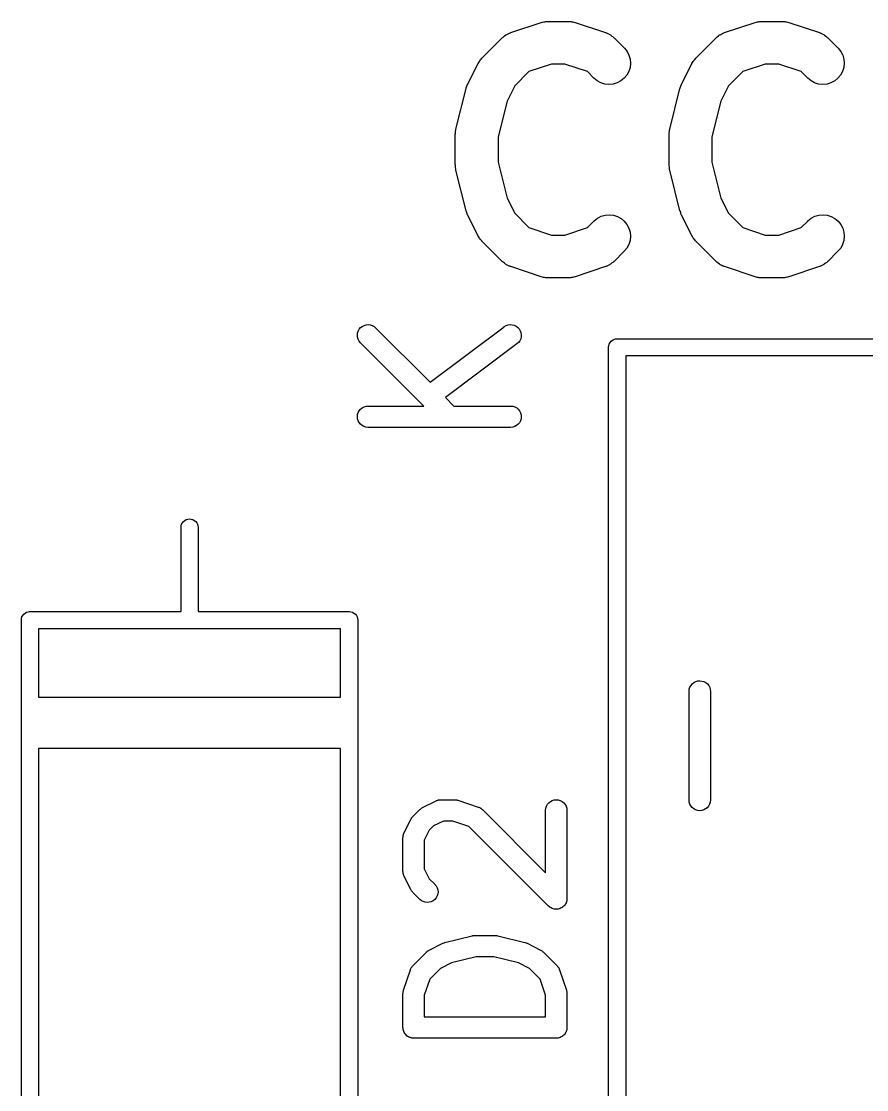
# Model space of a CAD drawing. Extents: x 88 to 197, y -105 to -93.
# Drawn here: x 100.51 to 106.44, y -100.45 to -92.96 of the extents above; entities that cross this region are included whole.
import ezdxf

# ---------------------------------------------------------------- set-up
doc = ezdxf.new("R2010")
doc.units = 0
doc.layers.add('BLACK', color=7, linetype='CONTINUOUS')

msp = doc.modelspace()

# ---------------------------------------------------------------- linework, layer by layer
at = {"layer": 'BLACK', "linetype": 'CONTINUOUS'}
for p, q in [((103.943, -93.0369), (104.157, -92.9655)), ((104.157, -92.9655), (104.159, -92.9648)), ((104.159, -92.9648), (104.167, -92.9631)), ((104.167, -92.9631), (104.175, -92.9606)), ((104.175, -92.9606), (104.182, -92.96)), ((104.182, -92.96), (104.188, -92.9587)), ((104.188, -92.9587), (104.196, -92.9586)), ((104.196, -92.9586), (104.204, -92.9578)), ((104.204, -92.9578), (104.347, -92.9578)), ((104.347, -92.9578), (104.349, -92.9578)), ((104.349, -92.9578), (104.358, -92.9587)), ((104.358, -92.9587), (104.366, -92.959)), ((104.366, -92.959), (104.372, -92.9604)), ((104.372, -92.9604), (104.378, -92.961)), ((104.378, -92.961), (104.387, -92.9636)), ((104.387, -92.9636), (104.395, -92.9655)), ((104.395, -92.9655), (104.609, -93.0369)), ((105.443, -93.0369), (105.657, -92.9655)), ((105.657, -92.9655), (105.659, -92.9648)), ((105.659, -92.9648), (105.667, -92.9631)), ((105.667, -92.9631), (105.675, -92.9606)), ((105.675, -92.9606), (105.682, -92.96)), ((105.682, -92.96), (105.688, -92.9587)), ((105.688, -92.9587), (105.696, -92.9586)), ((105.696, -92.9586), (105.704, -92.9578)), ((105.704, -92.9578), (105.847, -92.9578)), ((105.847, -92.9578), (105.849, -92.9578)), ((105.849, -92.9578), (105.858, -92.9587)), ((105.858, -92.9587), (105.866, -92.959)), ((105.866, -92.959), (105.872, -92.9604)), ((105.872, -92.9604), (105.878, -92.961)), ((105.878, -92.961), (105.887, -92.9636)), ((105.887, -92.9636), (105.895, -92.9655)), ((105.895, -92.9655), (106.109, -93.0369)), ((103.741, -93.216), (103.884, -93.0731)), ((103.884, -93.0731), (103.886, -93.0717)), ((103.886, -93.0717), (103.889, -93.0689)), ((103.889, -93.0689), (103.892, -93.0657)), ((103.892, -93.0657), (103.9, -93.0598)), ((103.9, -93.0598), (103.908, -93.0534)), ((103.908, -93.0534), (103.912, -93.0514)), ((103.912, -93.0514), (103.916, -93.0488)), ((103.916, -93.0488), (103.925, -93.0446)), ((103.925, -93.0446), (103.934, -93.0399)), ((103.934, -93.0399), (103.939, -93.0387)), ((103.939, -93.0387), (103.943, -93.0369)), ((104.609, -93.0369), (104.611, -93.0376)), ((104.611, -93.0376), (104.615, -93.0394)), ((104.615, -93.0394), (104.619, -93.0407)), ((104.619, -93.0407), (104.628, -93.0456)), ((104.628, -93.0456), (104.638, -93.0499)), ((104.638, -93.0499), (104.641, -93.0525)), ((104.641, -93.0525), (104.645, -93.0546)), ((104.645, -93.0546), (104.653, -93.0611)), ((104.653, -93.0611), (104.661, -93.0671)), ((104.661, -93.0671), (104.664, -93.0703)), ((104.664, -93.0703), (104.668, -93.0731)), ((104.668, -93.0731), (104.739, -93.1446)), ((105.241, -93.216), (105.384, -93.0731)), ((105.384, -93.0731), (105.386, -93.0717)), ((105.386, -93.0717), (105.389, -93.0689)), ((105.389, -93.0689), (105.392, -93.0657)), ((105.392, -93.0657), (105.4, -93.0598)), ((105.4, -93.0598), (105.408, -93.0534)), ((105.408, -93.0534), (105.412, -93.0514)), ((105.412, -93.0514), (105.416, -93.0488)), ((105.416, -93.0488), (105.425, -93.0446)), ((105.425, -93.0446), (105.434, -93.0399)), ((105.434, -93.0399), (105.439, -93.0387)), ((105.439, -93.0387), (105.443, -93.0369)), ((106.109, -93.0369), (106.111, -93.0376)), ((106.111, -93.0376), (106.115, -93.0394)), ((106.115, -93.0394), (106.119, -93.0407)), ((106.119, -93.0407), (106.128, -93.0456)), ((106.128, -93.0456), (106.138, -93.0499)), ((106.138, -93.0499), (106.141, -93.0525)), ((106.141, -93.0525), (106.145, -93.0546)), ((106.145, -93.0546), (106.153, -93.0611)), ((106.153, -93.0611), (106.161, -93.0671)), ((106.161, -93.0671), (106.164, -93.0703)), ((106.164, -93.0703), (106.168, -93.0731)), ((106.168, -93.0731), (106.239, -93.1446)), ((104.739, -93.1446), (104.741, -93.1461)), ((104.741, -93.1461), (104.759, -93.1689)), ((104.759, -93.1689), (104.772, -93.1949)), ((106.239, -93.1446), (106.241, -93.1461)), ((106.241, -93.1461), (106.259, -93.1689)), ((106.259, -93.1689), (106.272, -93.1949)), ((103.714, -93.2531), (103.719, -93.246)), ((103.719, -93.246), (103.723, -93.2386)), ((103.723, -93.2386), (103.727, -93.2338)), ((103.727, -93.2338), (103.73, -93.2285)), ((103.73, -93.2285), (103.736, -93.2225)), ((103.736, -93.2225), (103.741, -93.216)), ((104.772, -93.1949), (104.78, -93.223)), ((104.78, -93.223), (104.783, -93.2522)), ((104.783, -93.2522), (104.78, -93.2813)), ((105.214, -93.2531), (105.219, -93.246)), ((105.219, -93.246), (105.223, -93.2386)), ((105.223, -93.2386), (105.227, -93.2338)), ((105.227, -93.2338), (105.23, -93.2285)), ((105.23, -93.2285), (105.236, -93.2225)), ((105.236, -93.2225), (105.241, -93.216)), ((106.272, -93.1949), (106.28, -93.223)), ((106.28, -93.223), (106.283, -93.2522)), ((106.283, -93.2522), (106.28, -93.2813)), ((103.642, -93.3978), (103.713, -93.255)), ((103.713, -93.255), (103.714, -93.2531)), ((104.071, -93.3103), (103.971, -93.4109)), ((104.229, -93.2578), (104.071, -93.3103)), ((104.323, -93.2578), (104.229, -93.2578)), ((104.481, -93.3103), (104.323, -93.2578)), ((104.527, -93.3567), (104.481, -93.3103)), ((104.771, -93.3092), (104.757, -93.3349)), ((104.78, -93.2813), (104.771, -93.3092)), ((105.142, -93.3978), (105.213, -93.255)), ((105.213, -93.255), (105.214, -93.2531)), ((105.571, -93.3103), (105.471, -93.4109)), ((105.729, -93.2578), (105.571, -93.3103)), ((105.823, -93.2578), (105.729, -93.2578)), ((105.981, -93.3103), (105.823, -93.2578)), ((106.027, -93.3567), (105.981, -93.3103)), ((106.271, -93.3092), (106.257, -93.3349)), ((106.28, -93.2813), (106.271, -93.3092)), ((103.636, -93.4121), (103.641, -93.3991)), ((103.641, -93.3985), (103.642, -93.3978)), ((103.641, -93.3991), (103.641, -93.3985)), ((104.55, -93.3753), (104.527, -93.3567)), ((104.575, -93.3891), (104.55, -93.3753)), ((104.603, -93.3977), (104.575, -93.3891)), ((104.632, -93.4006), (104.603, -93.3977)), ((104.662, -93.3979), (104.632, -93.4006)), ((104.69, -93.3895), (104.662, -93.3979)), ((104.716, -93.3759), (104.69, -93.3895)), ((104.738, -93.3574), (104.716, -93.3759)), ((104.757, -93.3349), (104.738, -93.3574)), ((105.136, -93.4121), (105.141, -93.3991)), ((105.141, -93.3985), (105.142, -93.3978)), ((105.141, -93.3991), (105.141, -93.3985)), ((106.05, -93.3753), (106.027, -93.3567)), ((106.075, -93.3891), (106.05, -93.3753)), ((106.103, -93.3977), (106.075, -93.3891)), ((106.132, -93.4006), (106.103, -93.3977)), ((106.162, -93.3979), (106.132, -93.4006)), ((106.19, -93.3895), (106.162, -93.3979)), ((106.216, -93.3759), (106.19, -93.3895)), ((106.238, -93.3574), (106.216, -93.3759)), ((106.257, -93.3349), (106.238, -93.3574)), ((103.559, -93.7142), (103.63, -93.4285)), ((103.63, -93.4285), (103.631, -93.4265)), ((103.631, -93.4252), (103.636, -93.4121)), ((103.631, -93.4259), (103.631, -93.4252)), ((103.631, -93.4265), (103.631, -93.4259)), ((103.971, -93.4109), (103.917, -93.5173)), ((105.059, -93.7142), (105.13, -93.4285)), ((105.13, -93.4285), (105.131, -93.4265)), ((105.131, -93.4252), (105.136, -93.4121)), ((105.131, -93.4259), (105.131, -93.4252)), ((105.131, -93.4265), (105.131, -93.4259)), ((105.471, -93.4109), (105.417, -93.5173)), ((103.917, -93.5173), (103.854, -93.7691)), ((105.417, -93.5173), (105.354, -93.7691)), ((103.554, -93.7485), (103.555, -93.7459)), ((103.554, -93.7506), (103.554, -93.7485)), ((103.554, -93.9649), (103.554, -93.7506)), ((103.555, -93.7432), (103.556, -93.7313)), ((103.555, -93.7459), (103.555, -93.7432)), ((103.556, -93.7313), (103.558, -93.7194)), ((103.558, -93.7194), (103.559, -93.7169)), ((103.559, -93.7169), (103.559, -93.7142)), ((103.854, -93.7691), (103.854, -93.9464)), ((105.054, -93.7485), (105.055, -93.7459)), ((105.054, -93.7506), (105.054, -93.7485)), ((105.054, -93.9649), (105.054, -93.7506)), ((105.055, -93.7432), (105.056, -93.7313)), ((105.055, -93.7459), (105.055, -93.7432)), ((105.056, -93.7313), (105.058, -93.7194)), ((105.058, -93.7194), (105.059, -93.7169)), ((105.059, -93.7169), (105.059, -93.7142)), ((105.354, -93.7691), (105.354, -93.9464)), ((103.555, -93.9676), (103.554, -93.9649)), ((103.555, -93.9702), (103.555, -93.9676)), ((103.556, -93.9821), (103.555, -93.9702)), ((103.557, -93.994), (103.556, -93.9821)), ((103.558, -93.9966), (103.557, -93.994)), ((103.558, -93.9993), (103.558, -93.9966)), ((103.559, -94.0013), (103.558, -93.9993)), ((103.63, -94.287), (103.559, -94.0013)), ((103.854, -93.9464), (103.917, -94.1983)), ((105.055, -93.9676), (105.054, -93.9649)), ((105.055, -93.9702), (105.055, -93.9676)), ((105.056, -93.9821), (105.055, -93.9702)), ((105.057, -93.994), (105.056, -93.9821)), ((105.058, -93.9966), (105.057, -93.994)), ((105.058, -93.9993), (105.058, -93.9966)), ((105.059, -94.0013), (105.058, -93.9993)), ((105.13, -94.287), (105.059, -94.0013)), ((105.354, -93.9464), (105.417, -94.1983)), ((103.917, -94.1983), (103.971, -94.3046)), ((105.417, -94.1983), (105.471, -94.3046)), ((103.631, -94.2877), (103.63, -94.287)), ((103.631, -94.2883), (103.631, -94.2877)), ((103.636, -94.3015), (103.631, -94.2883)), ((103.64, -94.3146), (103.636, -94.3015)), ((105.131, -94.2877), (105.13, -94.287)), ((105.131, -94.2883), (105.131, -94.2877)), ((105.136, -94.3015), (105.131, -94.2883)), ((105.14, -94.3146), (105.136, -94.3015)), ((103.641, -94.3152), (103.64, -94.3146)), ((103.641, -94.3158), (103.641, -94.3152)), ((103.642, -94.3177), (103.641, -94.3158)), ((103.713, -94.4606), (103.642, -94.3177)), ((103.971, -94.3046), (104.071, -94.4052)), ((104.481, -94.4052), (104.527, -94.3588)), ((104.527, -94.3588), (104.528, -94.3574)), ((104.528, -94.3574), (104.551, -94.3391)), ((104.551, -94.3391), (104.577, -94.3256)), ((104.577, -94.3256), (104.605, -94.3175)), ((104.605, -94.3175), (104.635, -94.3149)), ((104.635, -94.3149), (104.664, -94.3181)), ((104.664, -94.3181), (104.692, -94.3268)), ((104.692, -94.3268), (104.717, -94.3409)), ((104.717, -94.3409), (104.74, -94.3596)), ((104.74, -94.3596), (104.758, -94.3823)), ((105.141, -94.3152), (105.14, -94.3146)), ((105.141, -94.3158), (105.141, -94.3152)), ((105.142, -94.3177), (105.141, -94.3158)), ((105.213, -94.4606), (105.142, -94.3177)), ((105.471, -94.3046), (105.571, -94.4052)), ((105.981, -94.4052), (106.027, -94.3588)), ((106.027, -94.3588), (106.028, -94.3574)), ((106.028, -94.3574), (106.051, -94.3391)), ((106.051, -94.3391), (106.077, -94.3256)), ((106.077, -94.3256), (106.105, -94.3175)), ((106.105, -94.3175), (106.135, -94.3149)), ((106.135, -94.3149), (106.164, -94.3181)), ((106.164, -94.3181), (106.192, -94.3268)), ((106.192, -94.3268), (106.217, -94.3409)), ((106.217, -94.3409), (106.24, -94.3596)), ((106.24, -94.3596), (106.258, -94.3823)), ((104.071, -94.4052), (104.229, -94.4578)), ((104.323, -94.4578), (104.481, -94.4052)), ((104.758, -94.3823), (104.772, -94.4082)), ((104.772, -94.4082), (104.78, -94.4363)), ((104.78, -94.4363), (104.783, -94.4654)), ((105.571, -94.4052), (105.729, -94.4578)), ((105.823, -94.4578), (105.981, -94.4052)), ((106.258, -94.3823), (106.272, -94.4082)), ((106.272, -94.4082), (106.28, -94.4363)), ((106.28, -94.4363), (106.283, -94.4654)), ((103.718, -94.4677), (103.713, -94.4606)), ((103.721, -94.4752), (103.718, -94.4677)), ((103.725, -94.4801), (103.721, -94.4752)), ((103.729, -94.4853), (103.725, -94.4801)), ((103.734, -94.4915), (103.729, -94.4853)), ((103.74, -94.4981), (103.734, -94.4915)), ((103.741, -94.4996), (103.74, -94.4981)), ((103.884, -94.6424), (103.741, -94.4996)), ((104.229, -94.4578), (104.323, -94.4578)), ((104.771, -94.5226), (104.758, -94.5484)), ((104.78, -94.4946), (104.771, -94.5226)), ((104.783, -94.4654), (104.78, -94.4946)), ((105.218, -94.4677), (105.213, -94.4606)), ((105.221, -94.4752), (105.218, -94.4677)), ((105.225, -94.4801), (105.221, -94.4752)), ((105.229, -94.4853), (105.225, -94.4801)), ((105.234, -94.4915), (105.229, -94.4853)), ((105.24, -94.4981), (105.234, -94.4915)), ((105.241, -94.4996), (105.24, -94.4981)), ((105.384, -94.6424), (105.241, -94.4996)), ((105.729, -94.4578), (105.823, -94.4578)), ((106.271, -94.5226), (106.258, -94.5484)), ((106.28, -94.4946), (106.271, -94.5226)), ((106.283, -94.4654), (106.28, -94.4946)), ((104.739, -94.571), (104.668, -94.6424)), ((104.758, -94.5484), (104.739, -94.571)), ((106.239, -94.571), (106.168, -94.6424)), ((106.258, -94.5484), (106.239, -94.571)), ((103.887, -94.6452), (103.884, -94.6424)), ((103.89, -94.6485), (103.887, -94.6452)), ((103.899, -94.6545), (103.89, -94.6485)), ((103.907, -94.661), (103.899, -94.6545)), ((103.911, -94.6631), (103.907, -94.661)), ((103.914, -94.6657), (103.911, -94.6631)), ((103.923, -94.67), (103.914, -94.6657)), ((103.932, -94.6748), (103.923, -94.67)), ((103.937, -94.6761), (103.932, -94.6748)), ((103.941, -94.678), (103.937, -94.6761)), ((104.613, -94.6768), (104.609, -94.6786)), ((104.617, -94.6756), (104.613, -94.6768)), ((104.626, -94.6709), (104.617, -94.6756)), ((104.636, -94.6667), (104.626, -94.6709)), ((104.639, -94.6642), (104.636, -94.6667)), ((104.643, -94.6621), (104.639, -94.6642)), ((104.651, -94.6557), (104.643, -94.6621)), ((104.66, -94.6498), (104.651, -94.6557)), ((104.663, -94.6466), (104.66, -94.6498)), ((104.666, -94.6439), (104.663, -94.6466)), ((104.668, -94.6424), (104.666, -94.6439)), ((105.387, -94.6452), (105.384, -94.6424)), ((105.39, -94.6485), (105.387, -94.6452)), ((105.399, -94.6545), (105.39, -94.6485)), ((105.407, -94.661), (105.399, -94.6545)), ((105.411, -94.6631), (105.407, -94.661)), ((105.414, -94.6657), (105.411, -94.6631)), ((105.423, -94.67), (105.414, -94.6657)), ((105.432, -94.6748), (105.423, -94.67)), ((105.437, -94.6761), (105.432, -94.6748)), ((105.441, -94.678), (105.437, -94.6761)), ((106.113, -94.6768), (106.109, -94.6786)), ((106.117, -94.6756), (106.113, -94.6768)), ((106.126, -94.6709), (106.117, -94.6756)), ((106.136, -94.6667), (106.126, -94.6709)), ((106.139, -94.6642), (106.136, -94.6667)), ((106.143, -94.6621), (106.139, -94.6642)), ((106.151, -94.6557), (106.143, -94.6621)), ((106.16, -94.6498), (106.151, -94.6557)), ((106.163, -94.6466), (106.16, -94.6498)), ((106.166, -94.6439), (106.163, -94.6466)), ((106.168, -94.6424), (106.166, -94.6439)), ((103.943, -94.6786), (103.941, -94.678)), ((104.157, -94.7501), (103.943, -94.6786)), ((104.165, -94.7519), (104.157, -94.7501)), ((104.173, -94.7545), (104.165, -94.7519)), ((104.393, -94.7507), (104.384, -94.7525)), ((104.395, -94.7501), (104.393, -94.7507)), ((104.609, -94.6786), (104.395, -94.7501)), ((105.443, -94.6786), (105.441, -94.678)), ((105.657, -94.7501), (105.443, -94.6786)), ((105.665, -94.7519), (105.657, -94.7501)), ((105.673, -94.7545), (105.665, -94.7519)), ((105.893, -94.7507), (105.884, -94.7525)), ((105.895, -94.7501), (105.893, -94.7507)), ((106.109, -94.6786), (105.895, -94.7501)), ((104.179, -94.7552), (104.173, -94.7545)), ((104.186, -94.7566), (104.179, -94.7552)), ((104.194, -94.7568), (104.186, -94.7566)), ((104.202, -94.7578), (104.194, -94.7568)), ((104.204, -94.7578), (104.202, -94.7578)), ((104.347, -94.7578), (104.204, -94.7578)), ((104.356, -94.7569), (104.347, -94.7578)), ((104.364, -94.7568), (104.356, -94.7569)), ((104.37, -94.7555), (104.364, -94.7568)), ((104.376, -94.7549), (104.37, -94.7555)), ((104.384, -94.7525), (104.376, -94.7549)), ((105.679, -94.7552), (105.673, -94.7545)), ((105.686, -94.7566), (105.679, -94.7552)), ((105.694, -94.7568), (105.686, -94.7566)), ((105.702, -94.7578), (105.694, -94.7568)), ((105.704, -94.7578), (105.702, -94.7578)), ((105.847, -94.7578), (105.704, -94.7578)), ((105.856, -94.7569), (105.847, -94.7578)), ((105.864, -94.7568), (105.856, -94.7569)), ((105.87, -94.7555), (105.864, -94.7568)), ((105.876, -94.7549), (105.87, -94.7555)), ((105.884, -94.7525), (105.876, -94.7549)), ((102.873, -95.1312), (102.88, -95.1183)), ((102.88, -95.1183), (102.89, -95.1071)), ((102.89, -95.1071), (102.901, -95.0979)), ((102.901, -95.0979), (102.914, -95.091)), ((102.914, -95.091), (102.928, -95.0869)), ((102.928, -95.0869), (102.943, -95.0855)), ((102.943, -95.0855), (102.957, -95.087)), ((102.957, -95.087), (102.971, -95.0912)), ((102.971, -95.0912), (102.984, -95.0982)), ((102.984, -95.0982), (102.995, -95.1074)), ((102.995, -95.1074), (103.378, -95.49)), ((103.378, -95.49), (103.897, -95.1005)), ((103.897, -95.1005), (103.898, -95.0999)), ((103.898, -95.0999), (103.911, -95.0924)), ((103.911, -95.0924), (103.925, -95.0876)), ((103.925, -95.0876), (103.939, -95.0855)), ((103.939, -95.0855), (103.954, -95.0863)), ((103.954, -95.0863), (103.968, -95.09)), ((103.968, -95.09), (103.981, -95.0963)), ((103.981, -95.0963), (103.993, -95.105)), ((103.993, -95.105), (104.003, -95.1159)), ((104.003, -95.1159), (104.01, -95.1285)), ((102.867, -95.1597), (102.869, -95.1451)), ((102.869, -95.1743), (102.867, -95.1597)), ((102.869, -95.1451), (102.873, -95.1312)), ((102.873, -95.1883), (102.869, -95.1743)), ((102.879, -95.2013), (102.873, -95.1883)), ((102.889, -95.2128), (102.879, -95.2013)), ((104.007, -95.1988), (103.998, -95.2106)), ((104.013, -95.1855), (104.007, -95.1988)), ((104.01, -95.1285), (104.015, -95.1422)), ((104.017, -95.1713), (104.013, -95.1855)), ((104.015, -95.1422), (104.017, -95.1567)), ((104.017, -95.1567), (104.017, -95.1713)), ((104.647, -95.2024), (104.657, -95.1949)), ((104.657, -95.1949), (104.667, -95.1893)), ((104.667, -95.1893), (104.678, -95.1859)), ((104.678, -95.1859), (104.687, -95.185)), ((104.687, -95.185), (112.307, -95.187)), ((102.889, -95.2135), (102.889, -95.2128)), ((103.333, -95.6569), (102.889, -95.2135)), ((103.987, -95.2205), (103.485, -95.5972)), ((103.998, -95.2106), (103.987, -95.2205)), ((104.63, -95.245), (104.631, -95.2332)), ((104.63, -95.249), (104.63, -95.245)), ((104.63, -95.2501), (104.63, -95.249)), ((104.63, -103.612), (104.63, -95.2501)), ((104.631, -95.2332), (104.634, -95.2219)), ((104.634, -95.2219), (104.64, -95.2115)), ((104.64, -95.2115), (104.647, -95.2024)), ((104.75, -95.305), (104.75, -103.555)), ((112.25, -95.307), (104.75, -95.305)), ((103.485, -95.5972), (103.545, -95.6569)), ((102.867, -95.7314), (102.869, -95.7168)), ((102.869, -95.7168), (102.873, -95.7028)), ((102.873, -95.7028), (102.88, -95.69)), ((102.88, -95.69), (102.89, -95.6787)), ((102.89, -95.6787), (102.901, -95.6694)), ((102.901, -95.6694), (102.914, -95.6626)), ((102.914, -95.6626), (102.928, -95.6583)), ((102.928, -95.6583), (102.942, -95.6569)), ((102.942, -95.6569), (103.333, -95.6569)), ((103.545, -95.6569), (103.942, -95.6569)), ((103.942, -95.6569), (103.943, -95.6569)), ((103.943, -95.6569), (103.958, -95.6585)), ((103.958, -95.6585), (103.972, -95.663)), ((103.972, -95.663), (103.985, -95.67)), ((103.985, -95.67), (103.996, -95.6794)), ((103.996, -95.6794), (104.005, -95.6908)), ((104.005, -95.6908), (104.012, -95.7038)), ((104.012, -95.7038), (104.016, -95.7178)), ((104.016, -95.7178), (104.017, -95.7324)), ((102.869, -95.746), (102.867, -95.7314)), ((102.873, -95.76), (102.869, -95.746)), ((102.88, -95.773), (102.873, -95.76)), ((102.889, -95.7844), (102.88, -95.773)), ((102.9, -95.7938), (102.889, -95.7844)), ((102.913, -95.8008), (102.9, -95.7938)), ((102.927, -95.8053), (102.913, -95.8008)), ((103.971, -95.8012), (103.957, -95.8055)), ((103.984, -95.7944), (103.971, -95.8012)), ((103.995, -95.7851), (103.984, -95.7944)), ((104.005, -95.7738), (103.995, -95.7851)), ((104.012, -95.761), (104.005, -95.7738)), ((104.016, -95.747), (104.012, -95.761)), ((104.017, -95.7324), (104.016, -95.747)), ((102.941, -95.8069), (102.927, -95.8053)), ((102.942, -95.8069), (102.941, -95.8069)), ((103.942, -95.8069), (102.942, -95.8069)), ((103.957, -95.8055), (103.942, -95.8069)), ((101.64, -96.4765), (101.647, -96.4674)), ((101.647, -96.4674), (101.657, -96.4599)), ((101.657, -96.4599), (101.667, -96.4543)), ((101.667, -96.4543), (101.678, -96.4509)), ((101.678, -96.4509), (101.69, -96.4497)), ((101.69, -96.4497), (101.702, -96.4509)), ((101.702, -96.4509), (101.713, -96.4543)), ((101.713, -96.4543), (101.723, -96.4599)), ((101.723, -96.4599), (101.733, -96.4674)), ((101.733, -96.4674), (101.74, -96.4765)), ((101.63, -96.5071), (101.631, -96.4982)), ((101.63, -97.1), (101.63, -96.5071)), ((101.631, -96.4982), (101.634, -96.4869)), ((101.634, -96.4869), (101.64, -96.4765)), ((101.74, -96.4765), (101.746, -96.4869)), ((101.746, -96.4869), (101.749, -96.4982)), ((101.749, -96.4982), (101.75, -96.5071)), ((101.75, -96.5071), (101.75, -97.1)), ((100.51, -97.16), (100.511, -97.1482)), ((100.511, -97.1482), (100.514, -97.1369)), ((100.514, -97.1369), (100.52, -97.1265)), ((100.52, -97.1265), (100.527, -97.1174)), ((100.527, -97.1174), (100.537, -97.1099)), ((100.537, -97.1099), (100.547, -97.1043)), ((100.547, -97.1043), (100.558, -97.1009)), ((100.558, -97.1009), (100.567, -97.1)), ((100.567, -97.1), (100.57, -97.0997)), ((100.57, -97.0997), (100.573, -97.1)), ((100.573, -97.1), (101.63, -97.1)), ((101.75, -97.1), (102.807, -97.1)), ((102.807, -97.1), (102.81, -97.0997)), ((102.81, -97.0997), (102.813, -97.1)), ((102.813, -97.1), (102.822, -97.1009)), ((102.822, -97.1009), (102.833, -97.1043)), ((102.833, -97.1043), (102.843, -97.1099)), ((102.843, -97.1099), (102.853, -97.1174)), ((102.853, -97.1174), (102.86, -97.1265)), ((102.86, -97.1265), (102.866, -97.1369)), ((102.866, -97.1369), (102.869, -97.1482)), ((102.869, -97.1482), (102.87, -97.16)), ((100.51, -97.1629), (100.51, -97.16)), ((100.51, -97.7571), (100.51, -97.1629)), ((101.687, -97.22), (100.63, -97.22)), ((100.63, -97.22), (100.63, -97.7)), ((101.69, -97.2203), (101.687, -97.22)), ((101.693, -97.22), (101.69, -97.2203)), ((102.75, -97.22), (101.693, -97.22)), ((102.75, -97.7), (102.75, -97.22)), ((102.87, -97.16), (102.87, -97.1629)), ((102.87, -97.1629), (102.87, -97.7571)), ((105.217, -97.6065), (105.228, -97.5973)), ((105.228, -97.5973), (105.241, -97.5905)), ((105.241, -97.5905), (105.255, -97.5864)), ((105.255, -97.5864), (105.27, -97.585)), ((105.27, -97.585), (105.285, -97.5866)), ((105.285, -97.5866), (105.298, -97.5909)), ((105.298, -97.5909), (105.311, -97.5979)), ((105.311, -97.5979), (105.323, -97.6072)), ((105.194, -97.659), (105.196, -97.6445)), ((105.194, -97.66), (105.194, -97.659)), ((105.194, -98.422), (105.194, -97.66)), ((105.196, -97.6445), (105.2, -97.6305)), ((105.2, -97.6305), (105.208, -97.6177)), ((105.208, -97.6177), (105.217, -97.6065)), ((105.323, -97.6072), (105.332, -97.6185)), ((105.332, -97.6185), (105.339, -97.6315)), ((105.339, -97.6315), (105.343, -97.6455)), ((105.343, -97.6455), (105.344, -97.66)), ((105.344, -97.66), (105.344, -98.422)), ((100.63, -97.7), (102.75, -97.7)), ((100.51, -97.76), (100.51, -97.7571)), ((100.51, -97.7629), (100.51, -97.76)), ((100.51, -97.8771), (100.51, -97.7629)), ((102.87, -97.7571), (102.87, -97.76)), ((102.87, -97.76), (102.87, -97.7629)), ((102.87, -97.7629), (102.87, -97.8771)), ((100.51, -97.88), (100.51, -97.8771)), ((100.51, -97.8829), (100.51, -97.88)), ((100.51, -97.9971), (100.51, -97.8829)), ((102.87, -97.8771), (102.87, -97.88)), ((102.87, -97.88), (102.87, -97.8829)), ((102.87, -97.8829), (102.87, -97.9971)), ((100.51, -98), (100.51, -97.9971)), ((100.51, -98.0029), (100.51, -98)), ((100.51, -101.397), (100.51, -98.0029)), ((102.87, -97.9971), (102.87, -98)), ((102.87, -98), (102.87, -98.0029)), ((102.87, -98.0029), (102.87, -101.397)), ((100.63, -98.06), (100.63, -101.34)), ((102.75, -98.06), (100.63, -98.06)), ((102.75, -101.34), (102.75, -98.06)), ((103.422, -98.426), (103.424, -98.4249)), ((103.424, -98.4249), (103.429, -98.4235)), ((103.429, -98.4235), (103.434, -98.4217)), ((103.434, -98.4217), (103.436, -98.4214)), ((103.436, -98.4214), (103.438, -98.4207)), ((103.438, -98.4207), (103.443, -98.4202)), ((103.443, -98.4202), (103.448, -98.4194)), ((103.448, -98.4194), (103.451, -98.4195)), ((103.451, -98.4195), (103.453, -98.4193)), ((103.453, -98.4193), (103.548, -98.4193)), ((103.548, -98.4193), (103.549, -98.4193)), ((103.549, -98.4193), (103.553, -98.4198)), ((103.553, -98.4198), (103.558, -98.4199)), ((103.558, -98.4199), (103.561, -98.4206)), ((103.561, -98.4206), (103.564, -98.4209)), ((103.564, -98.4209), (103.568, -98.4222)), ((103.568, -98.4222), (103.572, -98.4231)), ((103.572, -98.4231), (103.715, -98.4708)), ((104.221, -98.4315), (104.234, -98.4247)), ((104.234, -98.4247), (104.248, -98.4206)), ((104.248, -98.4206), (104.263, -98.4193)), ((104.263, -98.4193), (104.277, -98.4208)), ((104.277, -98.4208), (104.291, -98.4251)), ((104.291, -98.4251), (104.304, -98.4321)), ((105.196, -98.4365), (105.194, -98.422)), ((105.344, -98.423), (105.343, -98.4375)), ((105.344, -98.422), (105.344, -98.423)), ((103.257, -98.5365), (103.305, -98.4889)), ((103.305, -98.4881), (103.309, -98.4855)), ((103.305, -98.4889), (103.305, -98.4881)), ((103.309, -98.4855), (103.312, -98.4826)), ((103.312, -98.4826), (103.314, -98.4809)), ((103.314, -98.4809), (103.317, -98.479)), ((103.317, -98.479), (103.321, -98.4771)), ((103.321, -98.4771), (103.324, -98.4748)), ((103.324, -98.4748), (103.419, -98.4272)), ((103.419, -98.4272), (103.42, -98.4267)), ((103.42, -98.4267), (103.422, -98.426)), ((103.715, -98.4708), (103.716, -98.4711)), ((103.716, -98.4711), (103.718, -98.472)), ((103.718, -98.472), (103.72, -98.4727)), ((103.72, -98.4727), (103.724, -98.4751)), ((103.724, -98.4751), (103.729, -98.4772)), ((103.729, -98.4772), (103.731, -98.4785)), ((103.731, -98.4785), (103.733, -98.4796)), ((103.733, -98.4796), (103.737, -98.4828)), ((103.737, -98.4828), (103.741, -98.4858)), ((103.741, -98.4858), (103.742, -98.4875)), ((103.742, -98.4875), (103.744, -98.4889)), ((103.744, -98.4889), (104.187, -98.9323)), ((104.187, -98.4932), (104.189, -98.4787)), ((104.187, -98.4943), (104.187, -98.4932)), ((104.187, -98.9323), (104.187, -98.4943)), ((104.189, -98.4787), (104.193, -98.4647)), ((104.193, -98.4647), (104.2, -98.4519)), ((104.2, -98.4519), (104.21, -98.4407)), ((104.21, -98.4407), (104.221, -98.4315)), ((104.304, -98.4321), (104.316, -98.4414)), ((104.316, -98.4414), (104.325, -98.4528)), ((104.325, -98.4528), (104.332, -98.4657)), ((104.332, -98.4657), (104.336, -98.4797)), ((104.336, -98.4797), (104.337, -98.4943)), ((104.337, -98.4943), (104.337, -99.1133)), ((105.2, -98.4505), (105.196, -98.4365)), ((105.207, -98.4635), (105.2, -98.4505)), ((105.216, -98.4748), (105.207, -98.4635)), ((105.227, -98.4841), (105.216, -98.4748)), ((105.24, -98.4911), (105.227, -98.4841)), ((105.254, -98.4954), (105.24, -98.4911)), ((105.269, -98.4969), (105.254, -98.4954)), ((105.283, -98.4956), (105.269, -98.4969)), ((105.298, -98.4915), (105.283, -98.4956)), ((105.31, -98.4847), (105.298, -98.4915)), ((105.322, -98.4755), (105.31, -98.4847)), ((105.331, -98.4643), (105.322, -98.4755)), ((105.338, -98.4515), (105.331, -98.4643)), ((105.343, -98.4375), (105.338, -98.4515)), ((103.195, -98.6512), (103.243, -98.556)), ((103.243, -98.555), (103.246, -98.5515)), ((103.243, -98.556), (103.243, -98.555)), ((103.246, -98.5515), (103.248, -98.5478)), ((103.248, -98.5478), (103.25, -98.5454)), ((103.25, -98.5454), (103.251, -98.5428)), ((103.251, -98.5428), (103.254, -98.5397)), ((103.254, -98.5397), (103.257, -98.5365)), ((103.471, -98.5693), (103.402, -98.6035)), ((103.536, -98.5693), (103.471, -98.5693)), ((103.65, -98.6075), (103.536, -98.5693)), ((103.372, -98.6339), (103.337, -98.7025)), ((103.402, -98.6035), (103.372, -98.6339)), ((104.209, -99.1664), (103.65, -98.6075)), ((103.187, -98.6837), (103.188, -98.6815)), ((103.187, -98.6848), (103.187, -98.6837)), ((103.187, -98.9229), (103.187, -98.6848)), ((103.188, -98.6743), (103.189, -98.6692)), ((103.188, -98.6793), (103.188, -98.6743)), ((103.188, -98.6815), (103.188, -98.6793)), ((103.189, -98.6692), (103.19, -98.6671)), ((103.19, -98.6649), (103.192, -98.6601)), ((103.19, -98.6671), (103.19, -98.6649)), ((103.192, -98.6601), (103.193, -98.6552)), ((103.193, -98.6552), (103.195, -98.6533)), ((103.195, -98.6533), (103.195, -98.6512)), ((103.337, -98.7025), (103.337, -98.9052)), ((103.188, -98.9251), (103.187, -98.9229)), ((103.188, -98.9273), (103.188, -98.9251)), ((103.188, -98.9323), (103.188, -98.9273)), ((103.189, -98.9374), (103.188, -98.9323)), ((103.189, -98.9395), (103.189, -98.9374)), ((103.19, -98.9417), (103.189, -98.9395)), ((103.192, -98.9465), (103.19, -98.9417)), ((103.193, -98.9514), (103.192, -98.9465)), ((103.337, -98.9052), (103.372, -98.9737)), ((103.194, -98.9534), (103.193, -98.9514)), ((103.195, -98.9555), (103.194, -98.9534)), ((103.195, -98.9564), (103.195, -98.9555)), ((103.243, -99.0516), (103.195, -98.9564)), ((103.372, -98.9737), (103.411, -99.0127)), ((103.411, -99.0127), (103.411, -99.0134)), ((103.411, -99.0134), (103.421, -99.0249)), ((103.245, -99.0552), (103.243, -99.0516)), ((103.247, -99.0589), (103.245, -99.0552)), ((103.249, -99.0614), (103.247, -99.0589)), ((103.251, -99.064), (103.249, -99.0614)), ((103.254, -99.0671), (103.251, -99.064)), ((103.256, -99.0704), (103.254, -99.0671)), ((103.257, -99.0711), (103.256, -99.0704)), ((103.305, -99.1187), (103.257, -99.0711)), ((103.427, -99.095), (103.42, -99.1079)), ((103.421, -99.0249), (103.427, -99.0379)), ((103.427, -99.0379), (103.431, -99.0519)), ((103.431, -99.0811), (103.427, -99.095)), ((103.431, -99.0519), (103.433, -99.0665)), ((103.433, -99.0665), (103.431, -99.0811)), ((103.316, -99.128), (103.305, -99.1187)), ((103.329, -99.135), (103.316, -99.128)), ((103.343, -99.1392), (103.329, -99.135)), ((103.357, -99.1407), (103.343, -99.1392)), ((103.372, -99.1393), (103.357, -99.1407)), ((103.386, -99.1352), (103.372, -99.1393)), ((103.399, -99.1283), (103.386, -99.1352)), ((103.41, -99.1191), (103.399, -99.1283)), ((103.42, -99.1079), (103.41, -99.1191)), ((104.215, -99.1709), (104.209, -99.1664)), ((104.22, -99.1755), (104.215, -99.1709)), ((104.309, -99.1714), (104.304, -99.1759)), ((104.315, -99.1669), (104.309, -99.1714)), ((104.32, -99.1613), (104.315, -99.1667)), ((104.315, -99.1667), (104.315, -99.1668)), ((104.315, -99.1668), (104.315, -99.1669)), ((104.324, -99.1557), (104.32, -99.1613)), ((104.328, -99.1491), (104.324, -99.1555)), ((104.324, -99.1555), (104.324, -99.1556)), ((104.324, -99.1556), (104.324, -99.1557)), ((104.331, -99.1429), (104.328, -99.1491)), ((104.334, -99.1357), (104.331, -99.1426)), ((104.331, -99.1426), (104.331, -99.1428)), ((104.331, -99.1428), (104.331, -99.1429)), ((104.336, -99.1289), (104.334, -99.1357)), ((104.337, -99.1216), (104.336, -99.1287)), ((104.336, -99.1287), (104.336, -99.1288)), ((104.336, -99.1288), (104.336, -99.1289)), ((104.337, -99.1133), (104.337, -99.1141)), ((104.337, -99.1141), (104.337, -99.1141)), ((104.337, -99.1141), (104.337, -99.1141)), ((104.337, -99.1141), (104.337, -99.1144)), ((104.337, -99.1144), (104.337, -99.1216)), ((104.221, -99.1756), (104.22, -99.1755)), ((104.221, -99.1757), (104.221, -99.1756)), ((104.227, -99.179), (104.221, -99.1757)), ((104.233, -99.1825), (104.227, -99.179)), ((104.234, -99.1826), (104.233, -99.1825)), ((104.233, -99.1825), (104.233, -99.1825)), ((104.24, -99.1847), (104.234, -99.1826)), ((104.247, -99.1868), (104.24, -99.1847)), ((104.248, -99.1869), (104.247, -99.1868)), ((104.247, -99.1868), (104.247, -99.1868)), ((104.255, -99.1876), (104.248, -99.1869)), ((104.262, -99.1883), (104.255, -99.1876)), ((104.269, -99.1877), (104.262, -99.1883)), ((104.262, -99.1883), (104.262, -99.1883)), ((104.262, -99.1883), (104.262, -99.1883)), ((104.276, -99.187), (104.269, -99.1877)), ((104.277, -99.187), (104.276, -99.187)), ((104.284, -99.1849), (104.277, -99.187)), ((104.277, -99.187), (104.277, -99.187)), ((104.29, -99.1829), (104.284, -99.1849)), ((104.291, -99.1828), (104.29, -99.1829)), ((104.297, -99.1793), (104.291, -99.1828)), ((104.291, -99.1828), (104.291, -99.1828)), ((104.303, -99.1761), (104.297, -99.1793)), ((104.304, -99.176), (104.303, -99.1761)), ((104.304, -99.1759), (104.304, -99.176)), ((103.482, -99.4215), (103.673, -99.3739)), ((103.673, -99.3739), (103.674, -99.3737)), ((103.674, -99.3737), (103.675, -99.3735)), ((103.675, -99.3735), (103.676, -99.3731)), ((103.676, -99.3731), (103.682, -99.3725)), ((103.682, -99.3725), (103.688, -99.3717)), ((103.688, -99.3717), (103.69, -99.3718)), ((103.69, -99.3718), (103.691, -99.3717)), ((103.691, -99.3717), (103.834, -99.3717)), ((103.834, -99.3717), (103.835, -99.3717)), ((103.835, -99.3717), (103.836, -99.3718)), ((103.836, -99.3718), (103.838, -99.3718)), ((103.838, -99.3718), (103.843, -99.3726)), ((103.843, -99.3726), (103.849, -99.3733)), ((103.849, -99.3733), (103.851, -99.3737)), ((103.851, -99.3737), (103.852, -99.3739)), ((103.852, -99.3739), (104.042, -99.4215)), ((103.372, -99.4748), (103.467, -99.4272)), ((103.467, -99.4272), (103.468, -99.4267)), ((103.468, -99.4264), (103.475, -99.4241)), ((103.468, -99.4266), (103.468, -99.4264)), ((103.468, -99.4267), (103.468, -99.4266)), ((103.475, -99.4241), (103.482, -99.4217)), ((103.482, -99.4216), (103.482, -99.4215)), ((103.482, -99.4217), (103.482, -99.4216)), ((104.042, -99.4215), (104.043, -99.4218)), ((104.043, -99.4218), (104.044, -99.4219)), ((104.044, -99.4219), (104.044, -99.422)), ((104.044, -99.422), (104.051, -99.4245)), ((104.051, -99.4245), (104.057, -99.4269)), ((104.057, -99.4269), (104.058, -99.4271)), ((104.058, -99.4271), (104.058, -99.4272)), ((104.058, -99.4272), (104.153, -99.4748)), ((103.257, -99.5841), (103.352, -99.4889)), ((103.352, -99.4889), (103.353, -99.4881)), ((103.353, -99.4881), (103.356, -99.4855)), ((103.356, -99.4855), (103.359, -99.4826)), ((103.359, -99.4826), (103.362, -99.4809)), ((103.362, -99.4809), (103.364, -99.479)), ((103.364, -99.479), (103.368, -99.4771)), ((103.368, -99.4771), (103.372, -99.4748)), ((103.7, -99.5217), (103.527, -99.565)), ((103.825, -99.5217), (103.7, -99.5217)), ((103.998, -99.565), (103.825, -99.5217)), ((104.153, -99.4748), (104.154, -99.4753)), ((104.154, -99.4753), (104.158, -99.4776)), ((104.158, -99.4776), (104.161, -99.4796)), ((104.161, -99.4796), (104.164, -99.4816)), ((104.164, -99.4816), (104.166, -99.4833)), ((104.166, -99.4833), (104.169, -99.4862)), ((104.169, -99.4862), (104.173, -99.4889)), ((104.173, -99.4889), (104.268, -99.5841)), ((103.191, -99.7563), (103.239, -99.6134)), ((103.239, -99.6124), (103.24, -99.6104)), ((103.239, -99.6134), (103.239, -99.6124)), ((103.24, -99.6104), (103.241, -99.6083)), ((103.241, -99.6083), (103.243, -99.6038)), ((103.243, -99.6038), (103.245, -99.5991)), ((103.245, -99.5991), (103.247, -99.5974)), ((103.247, -99.5974), (103.248, -99.5954)), ((103.248, -99.5954), (103.251, -99.5915)), ((103.251, -99.5915), (103.254, -99.5873)), ((103.254, -99.5873), (103.256, -99.5858)), ((103.256, -99.5858), (103.257, -99.5841)), ((103.45, -99.6035), (103.376, -99.6777)), ((103.527, -99.565), (103.45, -99.6035)), ((104.075, -99.6035), (103.998, -99.565)), ((104.149, -99.6777), (104.075, -99.6035)), ((104.268, -99.5841), (104.269, -99.5849)), ((104.269, -99.5849), (104.27, -99.5866)), ((104.27, -99.5866), (104.272, -99.5881)), ((104.272, -99.5881), (104.274, -99.5923)), ((104.274, -99.5923), (104.278, -99.5963)), ((104.278, -99.5963), (104.279, -99.5982)), ((104.279, -99.5982), (104.28, -99.6001)), ((104.28, -99.6001), (104.282, -99.6047)), ((104.282, -99.6047), (104.284, -99.6093)), ((104.284, -99.6093), (104.285, -99.6114)), ((104.285, -99.6114), (104.286, -99.6134)), ((104.286, -99.6134), (104.334, -99.7563)), ((103.376, -99.6777), (103.337, -99.7922)), ((104.187, -99.7922), (104.149, -99.6777)), ((103.188, -99.7706), (103.189, -99.7675)), ((103.188, -99.7748), (103.188, -99.7706)), ((103.189, -99.7644), (103.19, -99.7604)), ((103.189, -99.7675), (103.189, -99.7644)), ((103.19, -99.7604), (103.191, -99.7563)), ((104.334, -99.7563), (104.334, -99.7573)), ((104.334, -99.7573), (104.335, -99.7614)), ((104.335, -99.7614), (104.336, -99.7654)), ((104.336, -99.7654), (104.336, -99.7685)), ((104.336, -99.7685), (104.337, -99.7716)), ((104.337, -99.7716), (104.337, -99.7758)), ((103.187, -99.779), (103.188, -99.7748)), ((103.187, -99.78), (103.187, -99.779)), ((103.187, -100.018), (103.187, -99.78)), ((103.337, -99.7922), (103.337, -99.9431)), ((104.187, -99.9431), (104.187, -99.7922)), ((104.337, -99.7758), (104.337, -99.78)), ((104.337, -99.78), (104.337, -100.018)), ((103.337, -99.9431), (104.187, -99.9431)), ((103.188, -100.025), (103.187, -100.018)), ((103.189, -100.032), (103.188, -100.025)), ((103.189, -100.033), (103.189, -100.032)), ((103.189, -100.032), (103.189, -100.032)), ((103.191, -100.039), (103.189, -100.033)), ((103.193, -100.046), (103.191, -100.039)), ((103.193, -100.047), (103.193, -100.046)), ((103.193, -100.046), (103.193, -100.046)), ((103.196, -100.053), (103.193, -100.047)), ((103.2, -100.059), (103.196, -100.053)), ((103.2, -100.06), (103.2, -100.059)), ((103.2, -100.059), (103.2, -100.059)), ((103.204, -100.065), (103.2, -100.06)), ((103.209, -100.071), (103.204, -100.065)), ((103.215, -100.075), (103.209, -100.071)), ((103.209, -100.071), (103.209, -100.071)), ((103.209, -100.071), (103.209, -100.071)), ((104.315, -100.072), (104.309, -100.076)), ((104.32, -100.066), (104.315, -100.071)), ((104.315, -100.071), (104.315, -100.071)), ((104.315, -100.071), (104.315, -100.072)), ((104.324, -100.06), (104.32, -100.066)), ((104.325, -100.06), (104.324, -100.06)), ((104.324, -100.06), (104.324, -100.06)), ((104.328, -100.054), (104.325, -100.06)), ((104.331, -100.048), (104.328, -100.054)), ((104.332, -100.047), (104.331, -100.047)), ((104.331, -100.047), (104.331, -100.048)), ((104.334, -100.04), (104.332, -100.047)), ((104.336, -100.034), (104.334, -100.04)), ((104.337, -100.026), (104.336, -100.033)), ((104.336, -100.033), (104.336, -100.033)), ((104.336, -100.033), (104.336, -100.034)), ((104.337, -100.018), (104.337, -100.019)), ((104.337, -100.019), (104.337, -100.019)), ((104.337, -100.019), (104.337, -100.019)), ((104.337, -100.019), (104.337, -100.019)), ((104.337, -100.019), (104.337, -100.026)), ((103.22, -100.08), (103.215, -100.075)), ((103.227, -100.084), (103.22, -100.08)), ((103.22, -100.08), (103.22, -100.08)), ((103.22, -100.08), (103.22, -100.08)), ((103.233, -100.087), (103.227, -100.084)), ((103.24, -100.089), (103.233, -100.087)), ((103.233, -100.087), (103.233, -100.087)), ((103.233, -100.087), (103.233, -100.087)), ((103.247, -100.091), (103.24, -100.089)), ((103.247, -100.092), (103.247, -100.091)), ((103.247, -100.091), (103.247, -100.091)), ((103.254, -100.092), (103.247, -100.092)), ((103.261, -100.093), (103.254, -100.092)), ((103.262, -100.093), (103.261, -100.093)), ((104.262, -100.093), (103.262, -100.093)), ((103.262, -100.093), (103.262, -100.093)), ((103.262, -100.093), (103.262, -100.093)), ((103.262, -100.093), (103.262, -100.093)), ((104.269, -100.092), (104.262, -100.093)), ((104.276, -100.092), (104.269, -100.092)), ((104.277, -100.092), (104.276, -100.092)), ((104.284, -100.09), (104.277, -100.092)), ((104.277, -100.092), (104.277, -100.092)), ((104.29, -100.088), (104.284, -100.09)), ((104.291, -100.088), (104.29, -100.088)), ((104.297, -100.084), (104.291, -100.087)), ((104.291, -100.087), (104.291, -100.088)), ((104.303, -100.081), (104.297, -100.084)), ((104.304, -100.081), (104.303, -100.081)), ((104.309, -100.076), (104.304, -100.081)), ((104.304, -100.081), (104.304, -100.081))]:
    msp.add_line(p, q, dxfattribs=at)

doc.saveas('drawing.dxf')
